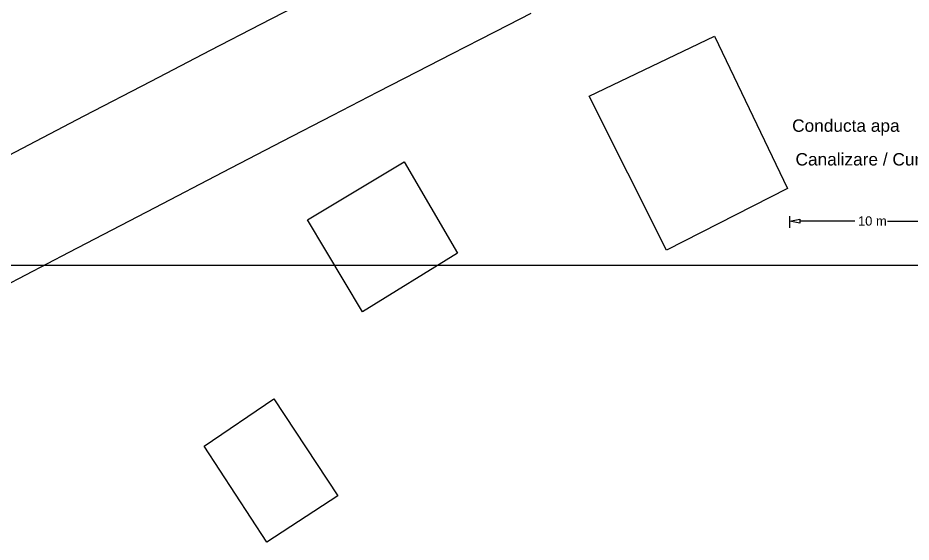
# Model space of a CAD drawing. Header units: millimetres. Extents: x 0 to 135, y -17 to 120.
# Drawn here: x 51.7 to 106.6, y -17 to 15.2 of the extents above; entities that cross this region are included whole.
import ezdxf

# ---------------------------------------------------------------- set-up
doc = ezdxf.new("R2010")
doc.units = ezdxf.units.MM
for name, color, linetype in [('House', 7, 'Continuous'), ('Linear Dimension', 7, 'Continuous'), ('Plan View', 7, 'Continuous'), ('Road', 7, 'Continuous'), ('Text', 7, 'Continuous')]:
    doc.layers.add(name, color=color, linetype=linetype)
picture_1 = doc.add_image_def('image1.jpg', size_in_pixel=(8192, 8192))

# ---------------------------------------------------------------- blocks, each defined once
blk = doc.blocks.new('1')
at = {"flags": 1}
for tag in ['Export Name', 'Export Layer']:
    blk.add_attdef(tag, (0, 0), '', height=0.0254, dxfattribs=at)
at = {"layer": 'Plan View'}
image = blk.add_image(picture_1, insert=(0, 0), size_in_units=(120, 120), dxfattribs=dict(at, fade=50))
image.dxf.flags = 7
blk = doc.blocks.new('3')
at = {"layer": 'Road'}
for points in [[(51.148, 6.758), (55.793, 9.178), (59.902, 11.314), (63.553, 13.209), (66.639, 14.808), (69.422, 16.246)], [(83.235, 15.475), (81.836, 14.759), (80.113, 13.877), (78.35, 12.972), (76.253, 11.893), (73.815, 10.637), (71.043, 9.205), (67.955, 7.606), (64.285, 5.703), (60.128, 3.543), (54.862, 0.8), (46.85, -3.383)]]:
    blk.add_lwpolyline(points, dxfattribs=at)
at = {"flags": 1}
for tag in ['Export Name', 'Export Layer']:
    blk.add_attdef(tag, (0, 0), '', height=0.0254, dxfattribs=at)
blk = doc.blocks.new('40')
at = {"layer": 'House'}
blk.add_lwpolyline([(86.808, 10.385), (94.519, 14.081), (98.99, 4.727), (91.553, 0.94)], close=True, dxfattribs=at)
at = {"flags": 1}
for tag in ['Export Name', 'Export Layer']:
    blk.add_attdef(tag, (0, 0), '', height=0.0254, dxfattribs=at)
blk = doc.blocks.new('41')
at = {"layer": 'House'}
blk.add_lwpolyline([(69.515, 2.811), (75.447, 6.37), (78.732, 0.758), (72.891, -2.847)], close=True, dxfattribs=at)
at = {"flags": 1}
for tag in ['Export Name', 'Export Layer']:
    blk.add_attdef(tag, (0, 0), '', height=0.0254, dxfattribs=at)
blk = doc.blocks.new('47')
at = {"layer": 'House'}
blk.add_lwpolyline([(67.454, -8.185), (71.381, -14.15), (67.017, -16.986), (63.162, -11.095)], close=True, dxfattribs=at)
at = {"flags": 1}
for tag in ['Export Name', 'Export Layer']:
    blk.add_attdef(tag, (0, 0), '', height=0.0254, dxfattribs=at)
blk = doc.blocks.new('415')
at = {"layer": 'Linear Dimension'}
for points in [[(99.137, 2.317), (99.137, 3.03)], [(109.137, 2.317), (109.137, 3.03)], [(103.139, 2.725), (99.747, 2.725)], [(105.135, 2.725), (108.528, 2.725)]]:
    blk.add_lwpolyline(points, dxfattribs=at)
for points in [[(99.137, 2.725), (99.747, 2.847), (99.747, 2.604)], [(109.137, 2.725), (108.528, 2.604), (108.528, 2.847)]]:
    blk.add_lwpolyline(points, close=True, dxfattribs=at)
at = {"flags": 1}
for tag in ['Export Name', 'Export Layer']:
    blk.add_attdef(tag, (0, 0), '', height=0.0254, dxfattribs=at)
at = {"layer": 'Linear Dimension', "insert": (103.322, 3.016), "char_height": 0.56922, "attachment_point": 1, "rotation": 360}
blk.add_mtext('\\fArial|b0|i0;10 m', dxfattribs=at)
blk = doc.blocks.new('416')
at = {"flags": 1}
for tag in ['Export Name', 'Export Layer']:
    blk.add_attdef(tag, (0, 0), '', height=0.0254, dxfattribs=at)
at = {"layer": 'Text', "insert": (99.487, 6.897), "char_height": 0.75896, "attachment_point": 1}
blk.add_mtext('\\fArial|b0|i0;Canalizare / Curent', dxfattribs=at)
blk = doc.blocks.new('417')
at = {"flags": 1}
for tag in ['Export Name', 'Export Layer']:
    blk.add_attdef(tag, (0, 0), '', height=0.0254, dxfattribs=at)
at = {"layer": 'Text', "insert": (99.279, 8.966), "char_height": 0.75896, "attachment_point": 1}
blk.add_mtext('\\fArial|b0|i0;Conducta apa', dxfattribs=at)

msp = doc.modelspace()

# ---------------------------------------------------------------- block references
at = {"layer": 'House', "color": 7}
for name in ['40', '41', '47']:
    msp.add_blockref(name, (0, 0), dxfattribs=at)
at = {"layer": 'Linear Dimension', "color": 7}
msp.add_blockref('415', (0, 0), dxfattribs=at)
at = {"layer": 'Plan View', "color": 7}
msp.add_blockref('1', (0, 0), dxfattribs=at)
at = {"layer": 'Road', "color": 7}
msp.add_blockref('3', (0, 0), dxfattribs=at)
at = {"layer": 'Text', "color": 7}
for name in ['417', '416']:
    msp.add_blockref(name, (0, 0), dxfattribs=at)

doc.saveas('drawing.dxf')
